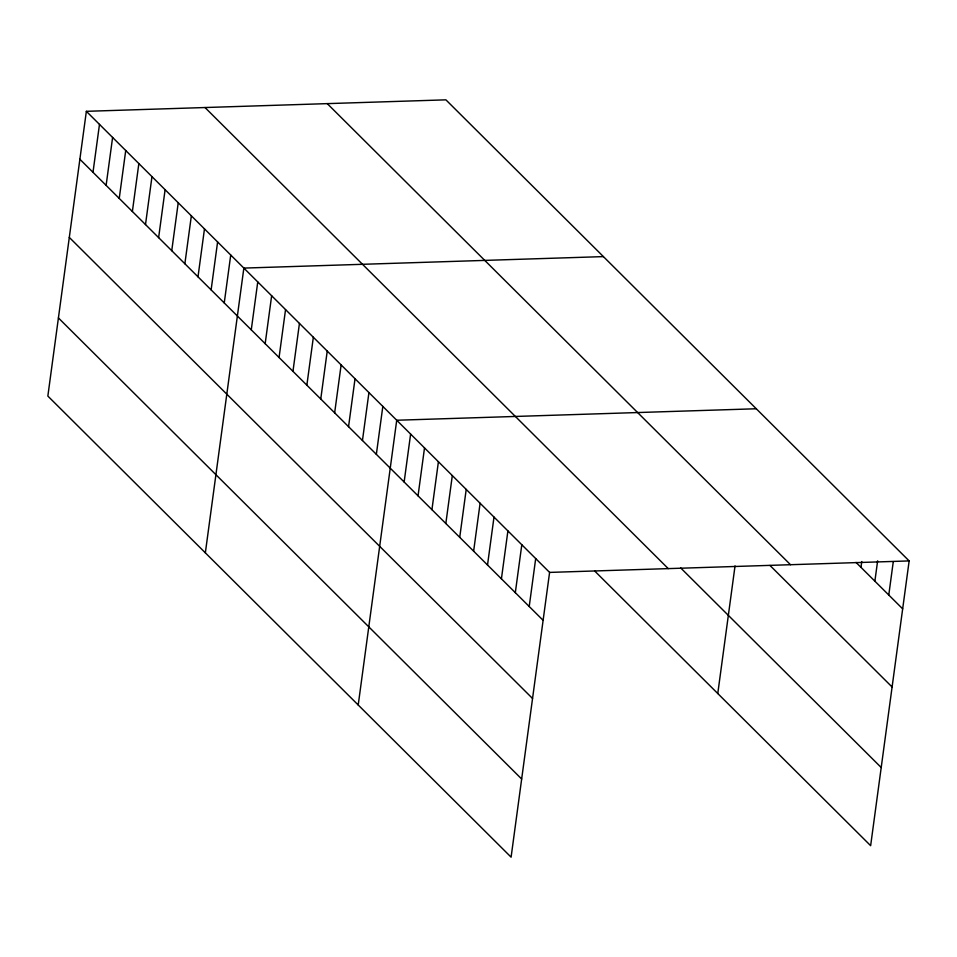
<?xml version="1.0" encoding="UTF-8"?>
<svg xmlns="http://www.w3.org/2000/svg" width="957" height="957" viewBox="0 0 957 957"><rect width="100%" height="100%" fill="white"/><g stroke="black" fill="none" stroke-linecap="round" stroke-linejoin="round"><path stroke-width="1.44" d="M86.357 111.323L47.85 396.078L511.098 857.161L549.593 572.406L86.357 111.323L445.902 99.839L909.15 560.922L870.643 845.677L594.692 571.006M92.996 172.308L99.48 124.386M106.119 185.371L112.603 137.449M119.242 198.434L125.726 150.512M132.377 211.509L138.849 163.575M145.5 224.572L151.972 176.638M158.623 237.635L165.106 189.701M171.746 250.698L178.229 202.764M184.868 263.761L191.352 215.827M198.003 276.824L204.475 228.89M211.126 289.887L217.598 241.954M224.249 302.95L230.733 255.029M205.348 552.847L243.856 268.092L603.412 256.608M251.272 329.842L257.756 281.92M265.173 343.683L271.644 295.749M279.061 357.511L285.545 309.59M292.962 371.34L299.445 323.418M306.862 385.181L313.346 337.247M320.762 399.009L327.234 351.087M334.651 412.838L341.135 364.916M348.551 426.678L355.035 378.745M362.452 440.507L368.935 392.573M376.352 454.336L382.824 406.414M358.217 705.01L396.724 420.243L756.281 408.759M404.141 482.005L410.625 434.071M418.042 495.834L424.513 447.912M431.93 509.674L438.414 461.741M445.83 523.503L452.314 475.569M459.731 537.332L466.215 489.41M473.631 551.172L480.103 503.238M487.52 565.001L494.003 517.067M501.42 578.829L507.904 530.908M515.321 592.658L521.804 544.736M529.221 606.499L535.693 558.565M717.774 693.526L735.036 565.922M860.977 567.345L861.767 561.544M874.877 581.186L877.629 560.85M888.778 595.015L893.288 561.603M549.593 572.406L909.15 560.922M856.013 562.405L902.666 608.843M327.258 103.631L790.494 564.702M770.002 565.467L892.103 687.006M680.702 567.944L881.218 767.526M205.001 107.531L668.249 568.614M79.874 159.245L543.109 620.327M69.299 237.408L532.547 698.478M58.413 317.927L521.661 779.01"/></g></svg>
